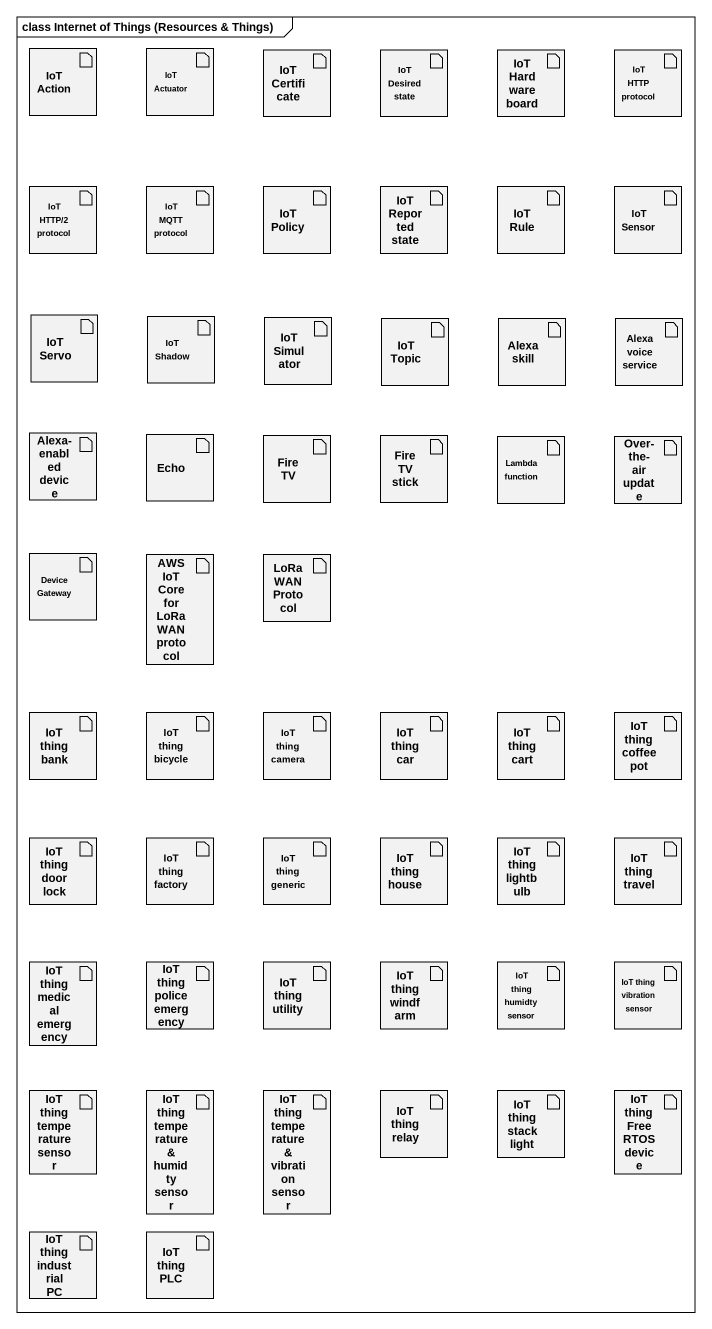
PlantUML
@startuml
mainframe class Internet of Things (Resources & Things)
artifact "IoT Action" as IoT_Action
artifact "IoT Actuator" as IoT_Actuator
artifact "IoT Certificate" as IoT_Certificate
artifact "IoT Desired state" as IoT_Desired_state
artifact "IoT Hardware board" as IoT_Hardware_board
artifact "IoT HTTP protocol" as IoT_HTTP_protocol
artifact "IoT HTTP/2 protocol" as IoT_HTTP_2_protocol
artifact "IoT MQTT protocol" as IoT_MQTT_protocol
artifact "IoT Policy" as IoT_Policy
artifact "IoT Reported state" as IoT_Reported_state
artifact "IoT Rule" as IoT_Rule
artifact "IoT Sensor" as IoT_Sensor
artifact "IoT Servo" as IoT_Servo
artifact "IoT Shadow" as IoT_Shadow
artifact "IoT Simulator" as IoT_Simulator
artifact "IoT Topic" as IoT_Topic
artifact "Alexa skill" as Alexa_skill
artifact "Alexa voice service" as Alexa_voice_service
artifact "Alexa-enabled device" as Alexa_enabled_device
artifact Echo
artifact "Fire TV" as Fire_TV
artifact "Fire TV stick" as Fire_TV_stick
artifact "Lambda function" as Lambda_function
artifact "Over-the-air update" as Over_the_air_update
artifact "Device Gateway" as Device_Gateway
artifact "AWS IoT Core for LoRaWAN protocol" as AWS_IoT_Core_for_LoRaWAN
artifact "LoRaWAN Protocol" as LoRaWAN_Protocol
artifact "IoT thing bank" as IoT_thing_bank
artifact "IoT thing bicycle" as IoT_thing_bicycle
artifact "IoT thing camera" as IoT_thing_camera
artifact "IoT thing car" as IoT_thing_car
artifact "IoT thing cart" as IoT_thing_cart
artifact "IoT thing coffee pot" as IoT_thing_coffee_pot
artifact "IoT thing door lock" as IoT_thing_door_lock
artifact "IoT thing factory" as IoT_thing_factory
artifact "IoT thing generic" as IoT_thing_generic
artifact "IoT thing house" as IoT_thing_house
artifact "IoT thing lightbulb" as IoT_thing_lightbulb
artifact "IoT thing travel" as IoT_thing_travel
artifact "IoT thing medical emergency" as IoT_thing_medical_emergency
artifact "IoT thing police emergency" as IoT_thing_police_emergency
artifact "IoT thing utility" as IoT_thing_utility
artifact "IoT thing windfarm" as IoT_thing_windfarm
artifact "IoT thing humidty sensor" as IoT_thing_humidty_sensor
artifact "IoT thing vibration sensor" as IoT_thing_vibration_sensor
artifact "IoT thing temperature sensor" as IoT_thing_temperature_sensor
artifact "IoT thing temperature & humidty sensor" as IoT_thing_temperature
artifact "IoT thing temperature & vibration sensor" as IoT_thing_temperature_2
artifact "IoT thing relay" as IoT_thing_relay
artifact "IoT thing stack light" as IoT_thing_stack_light
artifact "IoT thing FreeRTOS device" as IoT_thing_FreeRTOS_device
artifact "IoT thing industrial PC" as IoT_thing_industrial_PC
artifact "IoT thing PLC" as IoT_thing_PLC
@enduml
